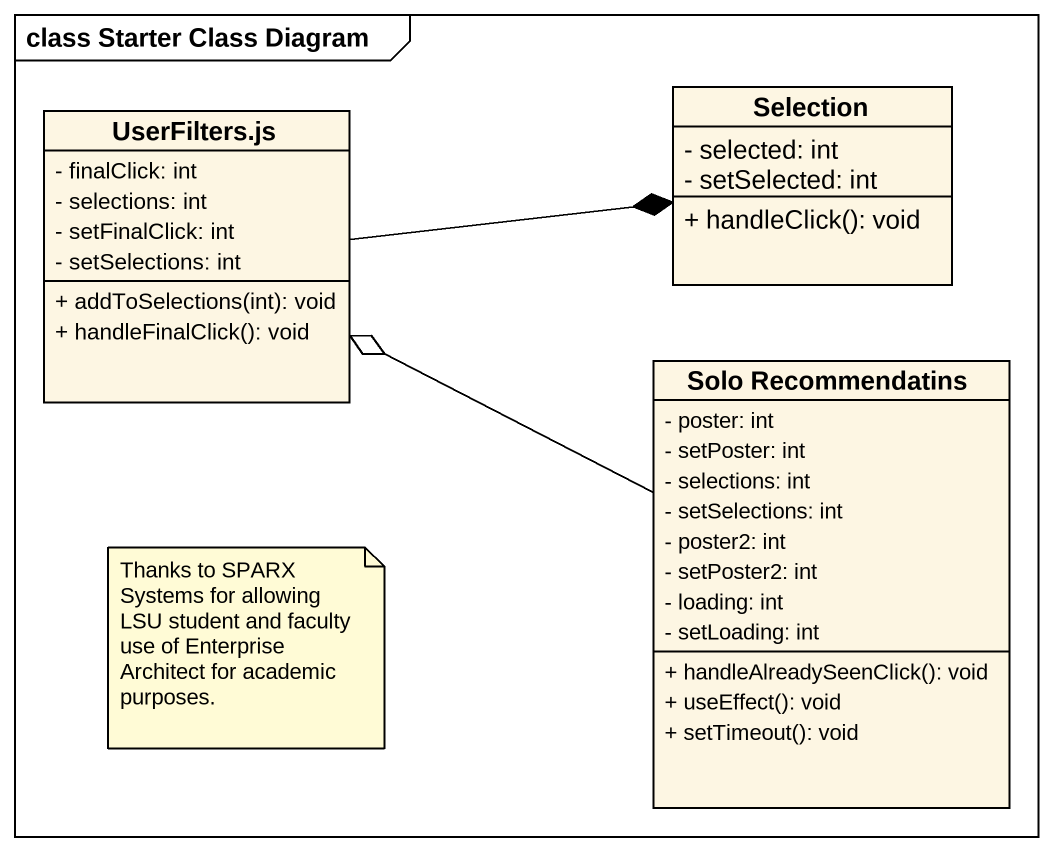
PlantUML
@startuml
mainframe class Starter Class Diagram
hide circle
hide empty members
skinparam classAttributeIconSize 0
class "UserFilters.js" as UserFilters_js {
  - finalClick: int
  - selections: int
  - setFinalClick: int
  - setSelections: int
  + addToSelections(int): void
  + handleFinalClick(): void
}
class Selection {
  - selected: int
  - setSelected: int
  + handleClick(): void
}
class "Solo Recommendatins" as Solo_Recommendatins {
  - poster: int
  - setPoster: int
  - selections: int
  - setSelections: int
  - poster2: int
  - setPoster2: int
  - loading: int
  - setLoading: int
  + handleAlreadySeenClick(): void
  + useEffect(): void
  + setTimeout(): void
}
UserFilters_js -right-* Selection
Solo_Recommendatins -left-o UserFilters_js
note as N1
  Thanks to SPARX Systems for allowing LSU student and faculty use of Enterprise Architect for academic purposes.
end note
@enduml
